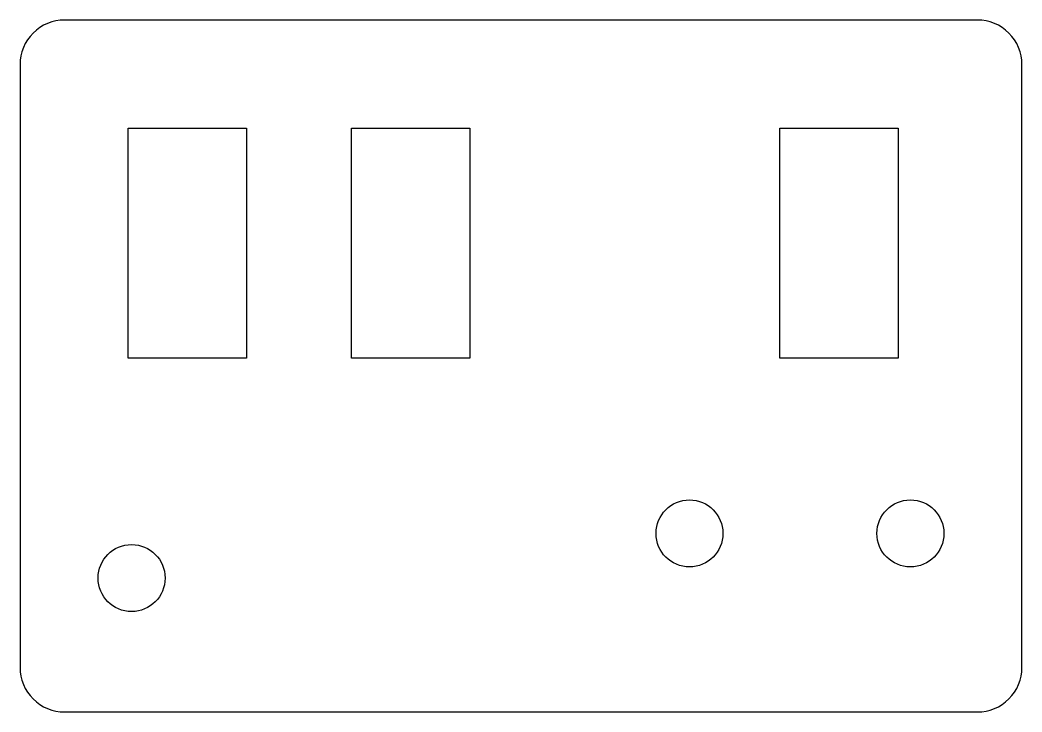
# Model space of a CAD drawing. Header units: millimetres. Extents: x -30 to 14.9, y -8 to 23.
import ezdxf

# ---------------------------------------------------------------- set-up
doc = ezdxf.new("R2010")
doc.units = ezdxf.units.MM

msp = doc.modelspace()

# ---------------------------------------------------------------- linework, layer by layer
msp.add_lwpolyline([(14.9, 21, 0.414214), (12.9, 23), (-28, 23, 0.414214), (-30, 21), (-30, -6, 0.414214), (-28, -8), (12.9, -8, 0.414214), (14.9, -6)], format="xyb", close=True)
for points in [[(-19.85, 18.15), (-19.85, 7.85), (-25.15, 7.85), (-25.15, 18.15)], [(-9.85, 7.85), (-15.15, 7.85), (-15.15, 18.15), (-9.85, 18.15)], [(9.35, 7.85), (4.05, 7.85), (4.05, 18.15), (9.35, 18.15)]]:
    msp.add_lwpolyline(points, close=True)
for centre in [(0, 0), (9.9, 0), (-25, -2)]:
    msp.add_circle(centre, 1.5)

doc.saveas('drawing.dxf')
